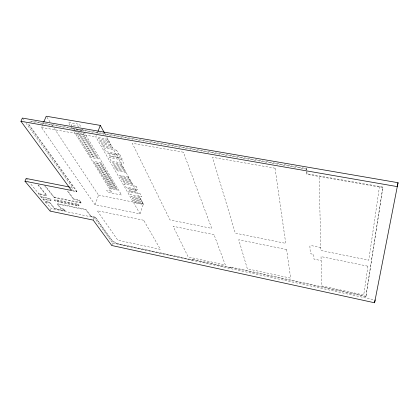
<?xml version="1.0" encoding="UTF-8"?>
<svg xmlns="http://www.w3.org/2000/svg" width="419" height="419" viewBox="0 0 419 419"><rect width="100%" height="100%" fill="white"/><g stroke="black" fill="none" stroke-linecap="round" stroke-linejoin="round"><path stroke-width="0.31" stroke-dasharray="2.1 1.57" d="M379.488 186.45L368.778 260.199L320.891 250.494L319.074 175.901M365.876 296.694L365.965 296.27L230.654 267.013L230.539 267.406L365.876 296.694L382.903 187.047L307.033 173.801L306.734 168.579L34.29 121.541A9.82 3.771 23.3 0 0 29.189 122.118M365.965 296.27L382.903 187.047M306.645 170.02L306.734 168.579M382.788 187.623L306.891 174.351L307.033 173.801M42.806 199.077L49.652 200.476A2.215 0.686 21 0 0 50.819 199.936A2.215 0.686 21 0 0 48.117 198.601L41.24 197.197L41.397 196.799L45.409 202.199A3.651 1.105 20.9 0 1 47.378 202.162L49.468 202.597L54.528 208.751L65.008 210.925L65.155 210.537L64.055 209.144L62.557 208.835A1.493 0.456 20.6 0 1 60.745 207.944L57.696 204.142A1.508 0.466 20.7 0 1 58.519 203.781L84.743 209.17A1.519 0.477 20.1 0 1 86.565 210.076L91.085 216.277L95.485 217.194L111.962 240.155A6.908 2.022 18.9 0 0 120.07 244.099L230.754 267.998L230.654 267.013M230.864 267.605L192.284 259.251L192.426 260.183L119.939 244.471A6.913 2.022 18.9 0 1 111.831 240.527L95.338 217.587L90.939 216.675L86.414 210.479A1.519 0.477 20.1 0 0 84.591 209.568L58.367 204.179A1.514 0.466 20.7 0 0 57.539 204.54L60.593 208.337A1.493 0.456 20.6 0 0 62.405 209.228L63.903 209.537L65.008 210.925M192.426 260.183L192.284 259.251M42.738 124.48L41.491 127.434L95.013 204.723L140.019 213.842L143.377 204.053L106.903 137.448M111.773 245.503L112.643 243.041L94.17 217.466L51.155 208.526L45.566 201.806L49.625 202.199L54.685 208.363L65.155 210.537M95.338 217.587L95.485 217.194M93.196 220.106L94.17 217.466M95.013 204.723L98.565 195.16L53.8 127.654M90.939 216.675L91.085 216.277M78.861 205.708L79.018 205.3M44.686 185.785L54.082 197.574L81.019 203.042L81.176 202.634L79.238 199.983L73.697 198.863L67.48 190.498M81.019 203.042L79.081 200.392L79.238 199.983M79.081 200.392L73.54 199.271L73.697 198.863M72.864 190.975L76.761 191.745L76.923 191.326L29.414 125.129A9.82 3.771 23.3 0 1 28.717 123.673M140.019 213.842L95.846 136.924L97.019 133.886M97.255 133.279L97.721 132.069M63.903 209.537L64.055 209.144M71.523 190.467L72.623 187.639L26.161 123.322M50.966 200.256L51.128 199.853M54.528 208.751L54.685 208.363M54.082 197.574L54.245 197.171L44.854 185.371M50.133 211.097L51.155 208.526M57.602 203.933L57.482 204.236M49.468 202.597L49.625 202.199M54.7 199.894L54.58 200.193M46.404 195.458L46.561 195.055M45.409 202.199L45.566 201.806A3.645 1.11 20.9 0 1 47.536 201.769M41.24 197.197L38.475 193.882L38.637 193.484L30.126 183.255M42.984 123.893L43.482 122.709M79.055 126.255L71.12 124.893L72.031 126.37M306.593 169.14L34.086 122.034A9.826 3.766 23.3 0 0 30.011 122.055M81.747 130.738L73.885 129.382L74.776 130.822M77.054 131.901L75.247 131.587L76.132 133.017L83.926 134.373L83.072 132.949L80.663 132.53M77.656 132.006L80.06 132.425M41.491 127.434L95.846 136.924M110.962 191.111L106.656 190.268L107.966 192.347L121.578 195.024L82.443 129.392M70.073 187.136L72.623 187.639M98.565 195.16L143.377 204.053M72.052 190.357L76.923 191.326M320.818 247.519L312.359 245.817A2.587 0.917 13.6 0 0 309.887 246.257L310.296 252.919A2.53 0.875 13.6 0 0 312.81 254.328L313.779 254.522L314.004 259.115L321.137 260.587M40.512 194.18A2.242 0.697 21.3 0 1 38.637 193.484L45.65 195.223A1.55 0.482 21.2 0 0 46.462 194.83L38.407 184.92M54.245 197.171L81.176 202.634M41.397 196.799L48.274 198.203A2.215 0.686 21 0 1 50.982 199.538A2.215 0.686 21 0 1 49.809 200.083L42.963 198.685M112.643 243.041L374.502 299.831M26.135 178.463L28.639 181.464M38.003 185.046L46.3 195.233A1.55 0.482 21.2 0 1 45.488 195.621L40.35 194.578A2.242 0.697 21.3 0 1 38.475 193.882M67.318 190.917L73.54 199.271M22.364 118.064L24.648 121.227M76.761 191.745L29.204 125.611A9.826 3.766 23.3 0 1 28.471 123.867M46.944 117.31L50.191 122.207M51.637 124.385L53.438 127.109M70.109 125.223L68.397 122.463L79.432 124.343L81.108 127.151M71.481 127.434L72.508 129.094M73.88 131.304L112.25 193.19M72.812 127.638L73.414 128.607L81.286 129.969L80.411 128.507M104.703 133.425L105.646 135.148M230.539 267.406L230.754 267.998M306.745 171.764L306.891 174.351M367.908 266.196L363.729 294.981L321.755 285.915L321.038 256.59L367.908 266.196M183.391 152.212L132.289 143.288L169.978 219.912L211.705 228.365L183.391 152.212M275.068 168.218L212.491 157.293L235.31 233.153L285.732 243.366L275.068 168.218M84.381 135.128L76.598 133.771L77.468 135.18L85.23 136.542L84.381 135.128M107.678 139.202L97.685 137.458L98.418 138.741L108.38 140.485L107.678 139.202M85.675 137.291L77.929 135.929L78.793 137.327L86.513 138.689L85.675 137.291M109.134 141.858L99.198 140.114L99.921 141.381L109.825 143.125L109.134 141.858M86.958 139.427L79.249 138.066L80.102 139.448L87.791 140.81L86.958 139.427M110.569 144.476L100.696 142.732L101.408 143.984L111.25 145.723L110.569 144.476M88.226 141.538L80.553 140.182L81.396 141.549L89.048 142.91L88.226 141.538M111.983 147.064L102.168 145.32L102.875 146.55L112.659 148.295L111.983 147.064M89.483 143.633L81.846 142.271L82.679 143.628L90.295 144.984L89.483 143.633M116.608 150.201L103.634 147.886L105.756 151.605L118.619 153.92L116.608 150.201M90.724 145.702L83.124 144.346L83.947 145.686L91.531 147.043L90.724 145.702M91.955 147.75L84.387 146.393L85.204 147.718L92.751 149.075L91.955 147.75M93.17 149.777L85.638 148.42L86.45 149.735L93.956 151.091L93.17 149.777M120.023 154.978L118.299 154.669L120.515 158.749L122.217 159.058L120.023 154.978M109.333 153.364L107.798 153.087L108.264 153.909L109.794 154.187L109.333 153.364M111.978 153.841L110.438 153.564L110.899 154.386L112.433 154.663L111.978 153.841M114.628 154.318L113.088 154.04L113.544 154.862L115.084 155.14L114.628 154.318M117.289 154.8L115.744 154.517L116.194 155.339L117.734 155.617L117.289 154.8M94.375 151.788L86.874 150.431L87.681 151.73L95.155 153.087L94.375 151.788M110.815 155.999L109.291 155.721L109.752 156.533L111.276 156.811L110.815 155.999M113.444 156.476L111.92 156.198L112.376 157.01L113.9 157.287L113.444 156.476M116.084 156.952L114.549 156.675L115 157.486L116.529 157.764L116.084 156.952M118.724 157.434L117.189 157.156L117.634 157.963L119.164 158.246L118.724 157.434M95.569 153.773L88.105 152.416L88.896 153.705L96.339 155.056L95.569 153.773M121.809 159.812L109.118 157.502L111.14 161.048L123.72 163.352L121.809 159.812M96.747 155.737L89.315 154.386L90.101 155.659L97.512 157.01L96.747 155.737M97.915 157.685L90.52 156.329L91.295 157.591L98.669 158.948L97.915 157.685M121.468 164.368L112.046 162.635L112.69 163.761L122.086 165.495L121.468 164.368M122.746 166.699L113.381 164.971L114.015 166.081L123.359 167.815L122.746 166.699M100.963 162.766L93.657 161.415L94.411 162.64L101.697 163.991L100.963 162.766M102.089 164.641L94.814 163.29L95.563 164.51L102.817 165.856L102.089 164.641M124.008 169.004L114.696 167.275L115.325 168.375L124.611 170.104L124.008 169.004M103.2 166.5L95.961 165.149L96.705 166.353L103.922 167.705L103.2 166.5M125.26 171.282L115.995 169.554L116.613 170.638L125.852 172.366L125.26 171.282M104.305 168.338L97.098 166.992L97.831 168.181L105.022 169.533L104.305 168.338M105.399 170.161L98.219 168.815L98.952 169.994L106.107 171.34L105.399 170.161M106.478 171.963L99.334 170.617L100.057 171.79L107.18 173.131L106.478 171.963M128.403 177.022L119.274 175.299L119.876 176.352L128.984 178.075L128.403 177.022M107.552 173.749L100.44 172.408L101.152 173.566L108.249 174.906L107.552 173.749M129.602 179.201L120.515 177.483L121.112 178.52L130.168 180.243L129.602 179.201M108.615 175.519L101.529 174.178L102.236 175.325L109.301 176.666L108.615 175.519M109.663 177.274L102.613 175.933L103.315 177.069L110.344 178.405L109.663 177.274M130.78 181.354L121.746 179.636L122.332 180.668L131.341 182.38L130.78 181.354M110.705 179.007L103.687 177.666L104.378 178.793L111.381 180.133L110.705 179.007M131.943 183.48L122.961 181.767L123.542 182.784L132.504 184.496L131.943 183.48M111.737 180.725L104.745 179.39L105.436 180.505L112.407 181.841L111.737 180.725M136.133 186.314L124.254 184.035L126.009 187.104L137.793 189.378L136.133 186.314M112.758 182.427L105.798 181.092L106.478 182.197L113.423 183.532L112.758 182.427M113.769 184.114L106.84 182.778L107.515 183.873L114.429 185.208L113.769 184.114M114.775 185.785L107.872 184.454L108.542 185.538L115.424 186.869L114.775 185.785M129.272 188.728L127.863 188.456L128.251 189.131L129.654 189.404L129.272 188.728M131.692 189.194L130.288 188.922L130.665 189.603L132.074 189.875L131.692 189.194M134.122 189.666L132.713 189.393L133.09 190.069L134.499 190.341L134.122 189.666M136.557 190.137L135.143 189.859L135.515 190.54L136.924 190.813L136.557 190.137M115.764 187.445L108.893 186.109L109.558 187.183L116.409 188.513L115.764 187.445M130.498 190.907L129.099 190.635L129.481 191.305L130.875 191.577L130.498 190.907M132.907 191.373L131.508 191.101L131.885 191.771L133.284 192.043L132.907 191.373M135.321 191.839L133.923 191.567L134.295 192.237L135.693 192.51L135.321 191.839M116.749 189.084L109.909 187.754L110.564 188.817L117.388 190.147L116.749 189.084M140.224 193.882L128.581 191.614L130.257 194.557L141.811 196.815L140.224 193.882M139.815 197.841L131.163 196.144L131.697 197.077L140.328 198.774L139.815 197.841M140.878 199.779L132.268 198.082L132.797 199.009L141.381 200.701L140.878 199.779M141.926 201.691L133.362 199.999L133.886 200.916L142.429 202.607L141.926 201.691M142.963 203.587L134.447 201.9L134.965 202.806L143.46 204.493L142.963 203.587M76.866 204.032L55.727 199.722A1.702 0.529 20.9 0 0 54.805 200.135A1.702 0.529 20.9 0 0 56.879 201.162L77.939 205.467A1.713 0.545 20.4 0 0 78.929 205.059A1.713 0.545 20.4 0 0 76.866 204.032M76.714 204.435L55.57 200.12A1.702 0.529 20.9 0 0 54.648 200.533A1.702 0.529 20.9 0 0 56.722 201.56L77.782 205.87A1.713 0.539 20.4 0 0 78.772 205.462A1.713 0.539 20.4 0 0 76.714 204.435M143.696 220.253L97.245 210.731L117.839 240.218L160.43 249.389L143.696 220.253M214.046 234.666L173.105 226.276L188.199 256.967L225.312 264.976L214.046 234.666M286.606 249.535L238.741 239.726L247.346 268.799L290.66 278.137L286.606 249.535"/><path stroke-width="0.63" d="M24.983 181.218L50.133 211.097L93.196 220.106L111.773 245.503L374.57 302.78L398.05 182.7L22.364 118.064L20.95 121.311L71.523 190.467L24.983 181.218L26.135 178.463L69.481 187.015M398.05 182.7L397.28 186.617L20.95 121.311M374.57 302.78L375.125 299.962M97.957 131.461L100.298 125.391L46.221 116.22L43.733 122.123M100.298 125.391L104.389 132.854"/></g></svg>
